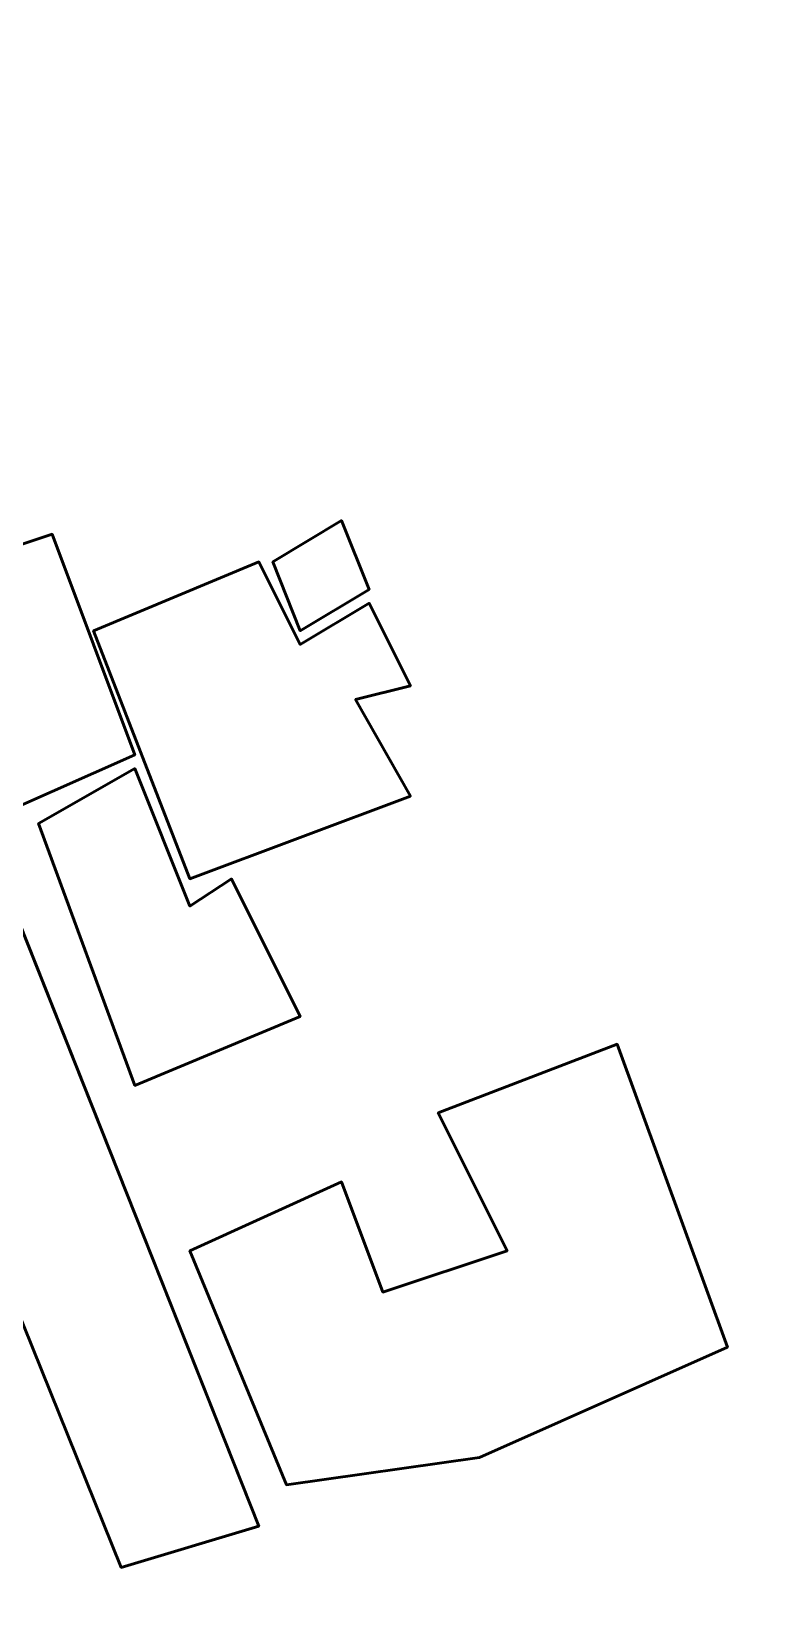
# Model space of a CAD drawing. Header units: metres. Extents: x -246 to 254, y -250 to 250.
# Drawn here: x 17.8 to 44.7, y -203.3 to -146.2 of the extents above; entities that cross this region are included whole.
import ezdxf

# ---------------------------------------------------------------- set-up
doc = ezdxf.new("R2010")
doc.units = ezdxf.units.M
doc.header["$LTSCALE"] = 5.08
doc.layers.add('一般', color=7, linetype='Continuous', lineweight=5)

# ---------------------------------------------------------------- blocks, each defined once
blk = doc.blocks.new('市街地地図 (3D)')
at = {"layer": '一般', "color": 31, "linetype": 'Continuous', "lineweight": 50}
for points, invisible_edges in [([(-18.5, -104.5, 4.8), (-15, -112.5, 4.8), (-5.5, -108.5, 4.8), (-9, -100, 4.8)], 8), ([(-18.5, -104.5), (-15, -112.5), (-5.5, -108.5), (-9, -100)], 8), ([(-12.5, -130.5, 3), (-9.5, -139, 3), (-5, -137, 3), (-8, -129, 3)], 8), ([(-12.5, -130.5), (-9.5, -139), (-5, -137), (-8, -129)], 8), ([(0, -130, 4), (2.5, -128.5, 4), (3.5, -131, 4), (1, -132.5, 4)], 8), ([(0, -130), (2.5, -128.5), (3.5, -131), (1, -132.5)], 8), ([(1, -133, 7.5), (-0.5, -130, 7.5), (-6.5, -132.5, 7.5), (1, -133, 7.5)], 12), ([(1, -133), (-0.5, -130), (-6.5, -132.5), (1, -133)], 12), ([(3, -135, 7.5), (3.5, -131.5, 7.5), (1, -133, 7.5), (3, -135, 7.5)], 13), ([(3, -135), (3.5, -131.5), (1, -133), (3, -135)], 13), ([(3, -135, 7.5), (5, -134.5, 7.5), (3.5, -131.5, 7.5), (3, -135, 7.5)], 12), ([(3, -135), (5, -134.5), (3.5, -131.5), (3, -135)], 12), ([(1, -133, 7.5), (-6.5, -132.5, 7.5), (-3, -141.5, 7.5), (1, -133, 7.5)], 13), ([(1, -133), (-6.5, -132.5), (-3, -141.5), (1, -133)], 13), ([(-3, -141.5, 7.5), (5, -138.5, 7.5), (1, -133, 7.5), (-3, -141.5, 7.5)], 14), ([(-3, -141.5), (5, -138.5), (1, -133), (-3, -141.5)], 14), ([(5, -138.5, 7.5), (3, -135, 7.5), (1, -133, 7.5), (5, -138.5, 7.5)], 14), ([(5, -138.5), (3, -135), (1, -133), (5, -138.5)], 14), ([(-3, -142.5, 6), (-5, -137.5, 6), (-8.5, -139.5, 6), (-3, -142.5, 6)], 12), ([(-3, -142.5), (-5, -137.5), (-8.5, -139.5), (-3, -142.5)], 12), ([(-3, -142.5, 6), (-8.5, -139.5, 6), (-5, -149, 6), (-3, -142.5, 6)], 13), ([(-3, -142.5), (-8.5, -139.5), (-5, -149), (-3, -142.5)], 13), ([(1, -146.5, 6), (-1.5, -141.5, 6), (-3, -142.5, 6), (1, -146.5, 6)], 12), ([(1, -146.5), (-1.5, -141.5), (-3, -142.5), (1, -146.5)], 12), ([(-5, -149, 6), (1, -146.5, 6), (-3, -142.5, 6), (-5, -149, 6)], 14), ([(-5, -149), (1, -146.5), (-3, -142.5), (-5, -149)], 14), ([(8.5, -155, 4.8), (6, -150, 4.8), (12.5, -147.5, 4.8), (8.5, -155, 4.8)], 12), ([(8.5, -155), (6, -150), (12.5, -147.5), (8.5, -155)], 12), ([(8.5, -155, 4.8), (12.5, -147.5, 4.8), (16.5, -158.5, 4.8), (8.5, -155, 4.8)], 13), ([(8.5, -155), (12.5, -147.5), (16.5, -158.5), (8.5, -155)], 13), ([(-3, -155, 4.8), (2.5, -152.5, 4.8), (4, -156.5, 4.8), (-3, -155, 4.8)], 12), ([(-3, -155), (2.5, -152.5), (4, -156.5), (-3, -155)], 12), ([(0.5, -163.5, 4.8), (-3, -155, 4.8), (4, -156.5, 4.8), (0.5, -163.5, 4.8)], 14), ([(0.5, -163.5), (-3, -155), (4, -156.5), (0.5, -163.5)], 14), ([(7.5, -162.5, 4.8), (4, -156.5, 4.8), (8.5, -155, 4.8), (7.5, -162.5, 4.8)], 13), ([(7.5, -162.5), (4, -156.5), (8.5, -155), (7.5, -162.5)], 13), ([(8.5, -155, 4.8), (16.5, -158.5, 4.8), (7.5, -162.5, 4.8), (8.5, -155, 4.8)], 13), ([(8.5, -155), (16.5, -158.5), (7.5, -162.5), (8.5, -155)], 13), ([(7.5, -162.5, 4.8), (0.5, -163.5, 4.8), (4, -156.5, 4.8), (7.5, -162.5, 4.8)], 14), ([(7.5, -162.5), (0.5, -163.5), (4, -156.5), (7.5, -162.5)], 14)]:
    blk.add_3dface(points, dxfattribs=dict(at, invisible_edges=invisible_edges))
for points in [[(-15, -112.5), (-15, -112.5, 4.8), (-5.5, -108.5, 4.8), (-5.5, -108.5)], [(-8, -129), (-8, -129, 3), (-12.5, -130.5, 3), (-12.5, -130.5)], [(-5, -137), (-5, -137, 3), (-8, -129, 3), (-8, -129)], [(0, -130), (0, -130, 4), (2.5, -128.5, 4), (2.5, -128.5)], [(2.5, -128.5), (2.5, -128.5, 4), (3.5, -131, 4), (3.5, -131)], [(-0.5, -130), (-0.5, -130, 7.5), (-6.5, -132.5, 7.5), (-6.5, -132.5)], [(1, -133), (1, -133, 7.5), (-0.5, -130, 7.5), (-0.5, -130)], [(1, -132.5), (1, -132.5, 4), (0, -130, 4), (0, -130)], [(3.5, -131), (3.5, -131, 4), (1, -132.5, 4), (1, -132.5)], [(3.5, -131.5), (3.5, -131.5, 7.5), (1, -133, 7.5), (1, -133)], [(5, -134.5), (5, -134.5, 7.5), (3.5, -131.5, 7.5), (3.5, -131.5)], [(-6.5, -132.5), (-6.5, -132.5, 7.5), (-3, -141.5, 7.5), (-3, -141.5)], [(3, -135), (3, -135, 7.5), (5, -134.5, 7.5), (5, -134.5)], [(5, -138.5), (5, -138.5, 7.5), (3, -135, 7.5), (3, -135)], [(-9.5, -139), (-9.5, -139, 3), (-5, -137, 3), (-5, -137)], [(-5, -137.5), (-5, -137.5, 6), (-8.5, -139.5, 6), (-8.5, -139.5)], [(-3, -142.5), (-3, -142.5, 6), (-5, -137.5, 6), (-5, -137.5)], [(-3, -141.5), (-3, -141.5, 7.5), (5, -138.5, 7.5), (5, -138.5)], [(-8.5, -139.5), (-8.5, -139.5, 6), (-5, -149, 6), (-5, -149)], [(-1.5, -141.5), (-1.5, -141.5, 6), (-3, -142.5, 6), (-3, -142.5)], [(1, -146.5), (1, -146.5, 6), (-1.5, -141.5, 6), (-1.5, -141.5)], [(-5, -149), (-5, -149, 6), (1, -146.5, 6), (1, -146.5)], [(12.5, -147.5), (12.5, -147.5, 4.8), (6, -150, 4.8), (6, -150)], [(16.5, -158.5), (16.5, -158.5, 4.8), (12.5, -147.5, 4.8), (12.5, -147.5)], [(6, -150), (6, -150, 4.8), (8.5, -155, 4.8), (8.5, -155)], [(2.5, -152.5), (2.5, -152.5, 4.8), (-3, -155, 4.8), (-3, -155)], [(4, -156.5), (4, -156.5, 4.8), (2.5, -152.5, 4.8), (2.5, -152.5)], [(-3, -155), (-3, -155, 4.8), (0.5, -163.5, 4.8), (0.5, -163.5)], [(8.5, -155), (8.5, -155, 4.8), (4, -156.5, 4.8), (4, -156.5)], [(7.5, -162.5), (7.5, -162.5, 4.8), (16.5, -158.5, 4.8), (16.5, -158.5)], [(0.5, -163.5), (0.5, -163.5, 4.8), (7.5, -162.5, 4.8), (7.5, -162.5)]]:
    blk.add_3dface(points, dxfattribs=at)
blk = doc.blocks.new('アーケイド (3D)')
at = {"layer": '一般', "color": 31, "linetype": 'Continuous', "lineweight": 50, "invisible_edges": 8}
for points in [[(-19, -133, 0.5), (-5.5, -166.5, 0.5), (-0.5, -165, 0.5), (-14, -131, 0.5)], [(-19, -133), (-5.5, -166.5), (-0.5, -165), (-14, -131)]]:
    blk.add_3dface(points, dxfattribs=at)
at = {"layer": '一般', "color": 31, "linetype": 'Continuous', "lineweight": 50}
for points in [[(-0.5, -165), (-0.5, -165, 0.5), (-14, -131, 0.5), (-14, -131)], [(-19, -133), (-19, -133, 0.5), (-5.5, -166.5, 0.5), (-5.5, -166.5)], [(-5.5, -166.5), (-5.5, -166.5, 0.5), (-0.5, -165, 0.5), (-0.5, -165)]]:
    blk.add_3dface(points, dxfattribs=at)
at = {"layer": '一般', "color": 1}
blk.add_blockref('市街地地図 (3D)', (0, 0), dxfattribs=at)
blk = doc.blocks.new('敷地 (3D)')
at = {"layer": '一般', "color": 19, "linetype": 'Continuous', "lineweight": 50}
for points in [[(-272.5, 285.5, 0.1), (227.5, 285.5, 0.1), (227.5, -214.5, 0.1), (-272.5, -214.5, 0.1)], [(-272.5, 285.5), (227.5, 285.5), (227.5, -214.5), (-272.5, -214.5)]]:
    blk.add_3dface(points, dxfattribs=at)
blk = doc.blocks.new('高層建築・集合住宅 (3D)')
at = {"layer": '一般', "color": 7}
for name, p in [('敷地 (3D)', (0, 0)), ('アーケイド (3D)', (0, 0, 2.4)), ('市街地地図 (3D)', (0, 0))]:
    blk.add_blockref(name, p, dxfattribs=at)
at = {"layer": '一般', "color": 1}
for name, p in [('アーケイド (3D)', (0, 0, 2.4)), ('市街地地図 (3D)', (0, 0)), ('アーケイド (3D)', (0, 0, 2.4)), ('市街地地図 (3D)', (0, 0))]:
    blk.add_blockref(name, p, dxfattribs=at)
at = {"layer": '一般', "color": 31}
for name, p in [('アーケイド (3D)', (0, 0, 2.4)), ('市街地地図 (3D)', (0, 0))]:
    blk.add_blockref(name, p, dxfattribs=at)

msp = doc.modelspace()

# ---------------------------------------------------------------- block references
at = {"layer": '一般', "color": 7}
for name, p in [('高層建築・集合住宅 (3D)', (26.5, -35.5)), ('アーケイド (3D)', (26.5, -35.5, 2.4)), ('市街地地図 (3D)', (26.5, -35.5))]:
    msp.add_blockref(name, p, dxfattribs=at)

doc.saveas('drawing.dxf')
